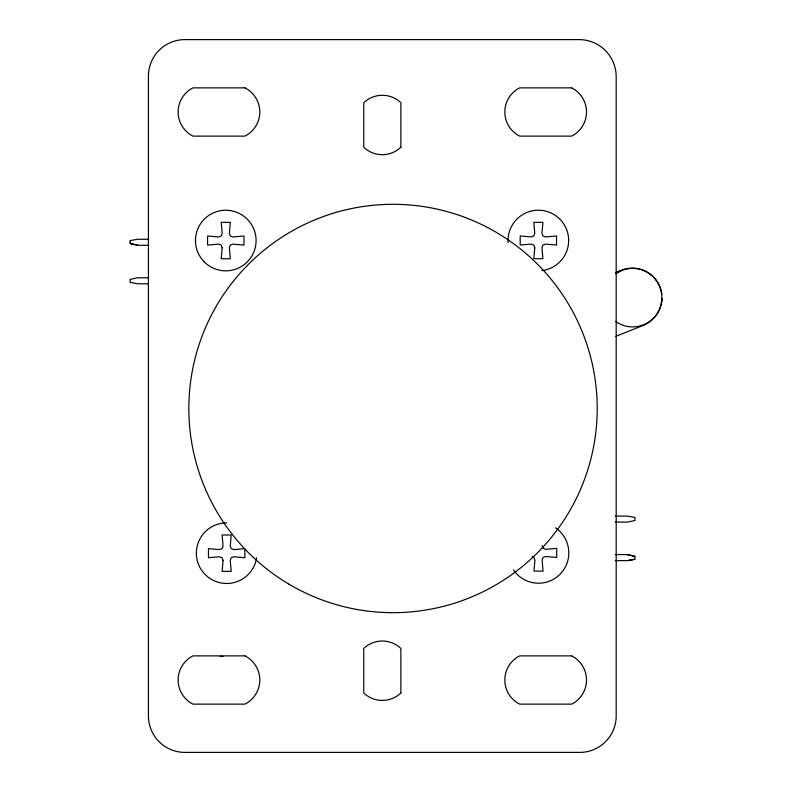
<?xml version="1.0" encoding="UTF-8"?>
<svg xmlns="http://www.w3.org/2000/svg" width="792" height="792" viewBox="0 0 792 792"><rect width="100%" height="100%" fill="white"/><g stroke="black" fill="none" stroke-linecap="round" stroke-linejoin="round"><path stroke-width="1.19" d="M148.668 239.283L137.729 239.243L130.294 240.57L130.284 243.54L137.699 245.253L148.649 245.292M130.294 240.57L130.284 243.54L137.709 245.253M615.265 560.587L627.422 560.627L634.847 559.301L634.867 556.331L627.452 554.618L615.285 554.568M661.538 302.692L661.855 295.04A29.245 29.245 0 0 0 622.581 270.201L615.82 273.735M615.414 272.527L621.156 270.23A29.7 29.7 0 0 1 661.676 294.287M615.661 336.402L643.213 325.383A29.7 29.7 0 0 0 661.864 298.723M627.422 560.627L634.857 559.301M148.54 277.784L137.58 277.754L130.165 279.388L130.145 282.358L137.57 283.764L148.52 283.793M615.414 516.077L627.581 516.107L635.006 517.503L634.986 520.473L627.561 522.116L615.394 522.086M220.087 656.449L223.057 656.469M627.442 554.618L634.857 556.331M532.155 556.816L533.976 557.459L534.927 560.182L533.976 571.091L543.064 571.091L542.114 560.182L543.064 557.459L545.797 556.499L556.707 557.459L556.707 548.361L545.797 549.311L543.064 548.361L542.114 545.629M661.874 298.327A29.245 29.245 0 0 1 615.612 321.433M555.588 527.858A30.314 30.314 0 0 1 559.954 574.339A30.314 30.314 0 0 1 513.473 569.973M256.638 557.707A30.314 30.314 0 0 1 223.641 583.338A30.314 30.314 0 0 1 196.396 551.668A30.314 30.314 0 0 1 226.66 522.868M508.137 242.768A30.314 30.314 0 0 1 535.719 210.316A30.314 30.314 0 0 1 568.517 237.501A30.314 30.314 0 0 1 541.748 270.626M222.186 247.817L221.225 258.737L230.323 258.737L229.363 247.817L230.323 245.094L233.046 244.134L243.956 245.094L243.956 235.996L233.046 236.957L230.323 235.996L229.363 233.274L230.323 222.364L221.225 222.364L222.186 233.274L221.225 235.996L218.503 236.957L207.583 235.996L207.583 245.094L218.503 244.134L221.225 245.094L222.186 247.817M223.077 560.459L222.116 571.369L231.215 571.369L230.254 560.459L231.215 557.726L233.937 556.776L244.857 557.726L244.857 548.638L233.937 549.589L231.215 548.638L230.254 545.906L231.215 534.996L222.116 534.996L223.077 545.906L222.116 548.638L219.394 549.589L208.474 548.638L208.474 557.726L219.394 556.776L222.116 557.726L223.077 560.459M534.768 247.787L533.808 258.697L542.906 258.697L541.956 247.787L542.906 245.055L545.629 244.104L556.548 245.055L556.548 235.966L545.629 236.917L542.906 235.966L541.956 233.234L542.906 222.324L533.808 222.324L534.768 233.234L533.808 235.966L531.086 236.917L520.176 235.966L520.176 245.055L531.086 244.104L533.808 245.055L534.768 247.787M579.071 39.6L185.546 39.6A36.511 36.511 0 0 0 148.421 76.725L148.421 715.275A36.511 36.511 0 0 0 185.546 752.4L579.071 752.4A36.511 36.511 0 0 0 616.196 715.275L616.196 76.725A37.125 37.125 0 0 0 579.071 39.6M244.946 87.862L192.971 87.862A27.027 27.027 0 0 0 192.971 136.125L244.946 136.125A27.027 27.027 0 0 0 244.946 87.862M571.646 87.862L519.671 87.862A27.027 27.027 0 0 0 519.671 136.125L571.646 136.125A27.027 27.027 0 0 0 571.646 87.862M244.946 655.875L192.971 655.875A27.027 27.027 0 0 0 192.971 704.138L244.946 704.138A27.027 27.027 0 0 0 244.946 655.875M571.646 655.875L519.671 655.875A27.027 27.027 0 0 0 519.671 704.138L571.646 704.138A27.027 27.027 0 0 0 571.646 655.875M400.871 147.262L400.871 102.713A26.918 26.918 0 0 0 363.746 102.713L363.746 147.262A26.918 26.918 0 0 0 400.871 147.262M400.871 693L400.871 648.45A26.918 26.918 0 0 0 363.746 648.45L363.746 693A26.918 26.918 0 0 0 400.871 693M288.476 583.882A204.188 204.188 0 0 0 597.188 411.325A204.188 204.188 0 0 0 293.396 230.254A204.188 204.188 0 0 0 288.476 583.882M204.346 261.974A30.314 30.314 0 0 0 255.054 248.391A30.314 30.314 0 0 0 217.929 211.266A30.314 30.314 0 0 0 204.346 261.974"/></g></svg>
